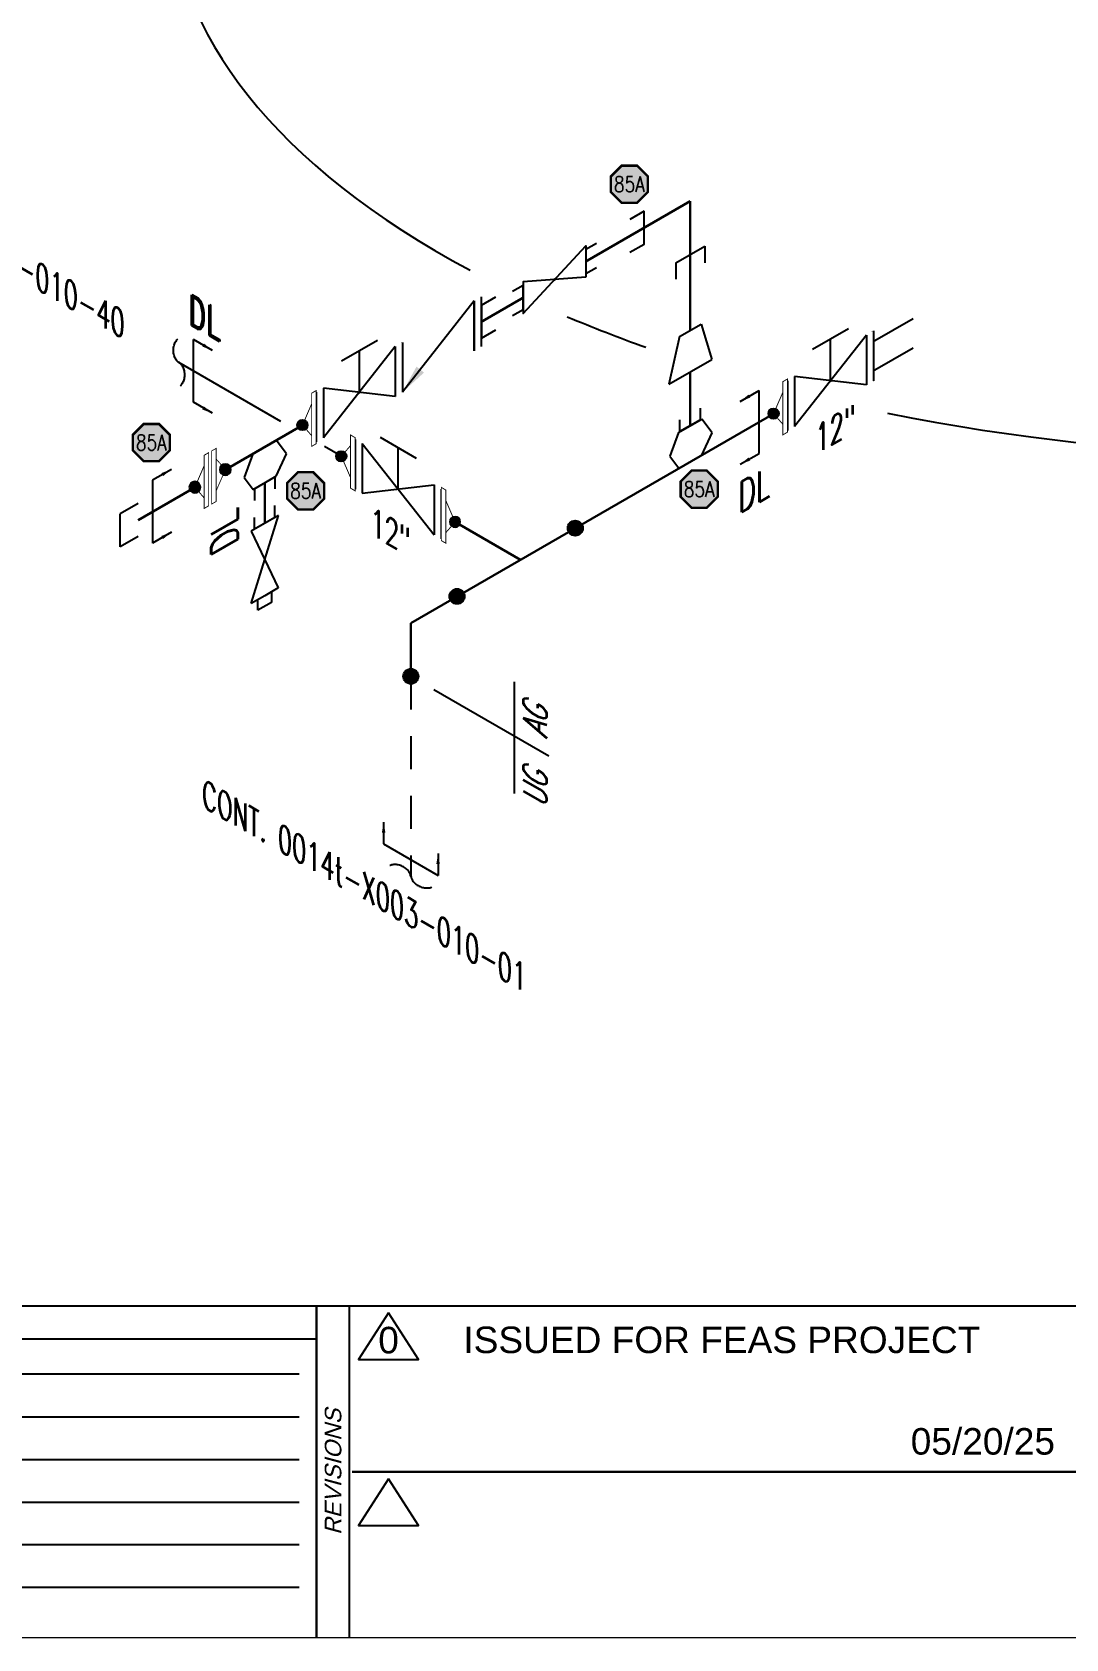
# Model space of a CAD drawing. Header units: inches. Extents: x 0.1 to 17.4, y 0.1 to 11.4.
# Drawn here: x 6.43 to 10.32, y 0.25 to 6.3 of the extents above; entities that cross this region are included whole.
import ezdxf
from ezdxf.enums import TextEntityAlignment as Align

# ---------------------------------------------------------------- set-up
doc = ezdxf.new("R2010")
doc.units = ezdxf.units.IN
doc.header["$MEASUREMENT"] = 0
doc.linetypes.add('HIDDEN2', pattern=[0.1875, 0.125, -0.0625])
for name, color, linetype in [('3', 1, 'Continuous'), ('BORDER', 3, 'Continuous'), ('BORDERTEXT', 7, 'Continuous'), ('COMP', 1, 'Continuous'), ('Continuation', 7, 'Continuous'), ('DL', 20, 'Continuous'), ('EQUIP', 131, 'Continuous'), ('FITTINGS', 4, 'Continuous'), ('PART_PCML', 7, 'Continuous'), ('PIPE-ANNO', 150, 'HIDDEN2'), ('TEXT', 7, 'Continuous'), ('UNAS.PIPE', 251, 'Continuous'), ('WELD POINTS', 41, 'Continuous'), ('Welds', 7, 'Continuous')]:
    doc.layers.add(name, color=color, linetype=linetype)
doc.layers.add('PIPE', color=7, linetype='Continuous', lineweight=30)
doc.styles.add('FEASStandard', font='arial.ttf')
doc.styles.add('ISO30', font='simplex.shx', dxfattribs={"width": 0.85, "oblique": 30, "height": 0.075})
doc.styles.add('ISO330', font='romand.shx', dxfattribs={"width": 0.85, "height": 0.05})
doc.styles.add('PART_Standard', font='romans', dxfattribs={"width": 0.8, "height": 0.09})
doc.styles.add('Richmond', font='arial.ttf')
doc.styles.add('SIMPLEX', font='ROMANS')
doc.dimstyles.new('Richmond', dxfattribs={"dimtxt": 0.18, "dimasz": 0.18, "dimexe": 0.18, "dimexo": 0.0625, "dimgap": 0.09, "dimtad": 0, "dimtih": 1, "dimtoh": 1, "dimdec": 4, "dimzin": 0, "dimdsep": 46, "dimtxsty": 'Richmond', "dimcen": 0.09, "dimadec": 0, "dimazin": 0, "dimtfac": 1, "dimtdec": 4, "dimtofl": 0, "dimtmove": 0, "dimatfit": 3, "dimfxl": 1, "dimtolj": 1, "dimtzin": 0, "dimarcsym": 0})

# ---------------------------------------------------------------- blocks, each defined once
blk = doc.blocks.new('Border')
blk.add_line((5.4322, 1.2439), (7.435, 1.2439))
for points in [[(5.4296, 1.0829), (7.435, 1.0829)], [(5.1365, 0.9222), (7.435, 0.9222)], [(4.9824, 0.7615), (7.435, 0.7615)], [(4.8221, 0.6009), (7.435, 0.6009)], [(4.9467, 0.4404), (7.435, 0.4404)]]:
    blk.add_lwpolyline(points)
at = {"layer": 'BORDER'}
for p, q in [((7.625, 0.25), (7.625, 1.5)), ((7.5, 1.375), (0.25, 1.375))]:
    blk.add_line(p, q, dxfattribs=at)
at = {"layer": 'BORDER', "const_width": 0.005}
blk.add_lwpolyline([(0.25, 0.25), (17.25, 0.25), (17.25, 11.25), (0.25, 11.25)], close=True, dxfattribs=at)
at = {"layer": 'BORDER', "const_width": 0.00833}
for points in [[(17.25, 1.5), (0.25, 1.5)], [(7.5, 0.25), (7.5, 1.5)], [(7.6336, 0.875), (10.375, 0.875)]]:
    blk.add_lwpolyline(points, dxfattribs=at)
at = {"layer": 'BORDERTEXT', "style": 'FEASStandard', "oblique": 15}
blk.add_text('REVISIONS', height=0.0625, rotation=90, dxfattribs=at).set_placement((7.5625, 0.875), align=Align.MIDDLE)
blk = doc.blocks.new('2_NOZZLE_FLANGE_EQUIPMENT_30')
blk.add_wipeout([(-0.1757, -0.0465), (-0.1757, -0.1564), (-0.0234, -0.0685), (-0.0234, -0.1073), (0, -0.0937), (0, 0.0937), (-0.0234, 0.0802), (-0.0234, 0.0414)])
at = {"color": 0, "linetype": 'ByBlock', "lineweight": -2}
for p, q in [((-0.0234, -0.1073), (-0.0234, 0.0802)), ((0, -0.0937), (0, 0.0937)), ((-0.0234, 0.0414), (-0.1757, -0.0465)), ((-0.0234, -0.0685), (-0.1757, -0.1564))]:
    blk.add_line(p, q, dxfattribs=at)
blk = doc.blocks.new('AM9A04')
at = {"const_width": 0.01}
blk.add_lwpolyline([(-0.05, -0.144), (-0.15, 0.087), (-0.05, 0.202)], dxfattribs=at)
at = {"linetype": 'Continuous', "const_width": 0.01}
blk.add_lwpolyline([(0, -0.289), (0, 0.289), (-0.05, 0.318), (-0.05, -0.26)], close=True, dxfattribs=at)
blk = doc.blocks.new('A09')
at = {"layer": 'Welds'}
h = blk.add_hatch(color=256, dxfattribs=at)
h.dxf.hatch_style = 1
h.paths.add_polyline_path([(-0.03, 0, 1), (0.03, 0, 1)])
blk.add_circle((0, 0), 0.03, dxfattribs=at)
blk = doc.blocks.new('*U19')
blk.add_wipeout([(-0.052, -0.03), (-0.0173, -0.07), (-0.0173, -0.1101), (0, -0.1001), (0, 0.1001), (-0.0173, 0.0901), (-0.0173, 0.05)]).dxf.layer = 'COMP'
at = {"layer": '3', "xscale": 0.65, "yscale": 0.65, "zscale": 0.65}
blk.add_blockref('A09', (-0.052, -0.03), dxfattribs=at)
at = {"layer": 'COMP', "xscale": -0.3466300616258731, "yscale": 0.3466300616258731, "zscale": 0.3466300616258731, "rotation": 180}
blk.add_blockref('AM9A04', (0, 0), dxfattribs=at)
blk = doc.blocks.new('1_Text_30')
at = {"layer": 'TEXT', "style": 'PART_Standard', "oblique": 30, "width": 0.8}
blk.add_attdef('TEXT', (0, 0), '', height=0.09, rotation=30, dxfattribs=at)
blk = doc.blocks.new('2_WELD_SINGLE_00')
at = {"linetype": 'ByBlock', "lineweight": -2}
h = blk.add_hatch(color=0, dxfattribs=at)
edge = h.paths.add_edge_path()
edge.add_arc((0, 0), 0.0286, 0, 360)
at = {"color": 0, "linetype": 'ByBlock', "lineweight": -2}
blk.add_circle((0, 0), 0.0286, dxfattribs=at)
blk = doc.blocks.new('*U45')
at = {"layer": 'WELD POINTS', "rotation": 209.9999999999999}
blk.add_blockref('2_WELD_SINGLE_00', (0.174, 0.1004), dxfattribs=at)
at = {"layer": 'WELD POINTS'}
blk.add_blockref('2_WELD_SINGLE_00', (0, -0.2009), dxfattribs=at)
blk = doc.blocks.new('3_VALVE_FLANGE_GATE_30')
at = {"color": 0, "linetype": 'ByBlock', "lineweight": -2}
blk.add_wipeout([(-0.1624, -0.1875), (-0.1353, -0.1719), (0, 0), (0.1353, -0.0156), (0.1624, 0), (0.1624, 0.1875), (0.1353, 0.1719), (0, 0), (-0.1353, 0.0156), (-0.1624, 0)], dxfattribs=at)
for p, q in [((0.0677, 0.1953), (-0.0677, 0.1172)), ((0.1624, 0.1875), (0.1624, 0)), ((0.1353, 0.1719), (-0.1353, -0.1719)), ((0, 0), (0, 0.1563)), ((0.1353, 0.1719), (0.1353, -0.0156)), ((-0.1624, 0), (-0.1624, -0.1875)), ((-0.1353, 0.0156), (-0.1353, -0.1719)), ((0.1353, -0.0156), (-0.1353, 0.0156))]:
    blk.add_line(p, q, dxfattribs=at)
blk = doc.blocks.new('O-let 1')
at = {"layer": 'FITTINGS', "linetype": 'ByBlock'}
for p, q in [((-0.0439, -0.0254), (0.0439, 0.0254)), ((0.0827, -0.0263), (0.0439, 0.0254)), ((-0.0439, -0.0254), (-0.0768, -0.1149)), ((0.0437, -0.1104), (0.0827, -0.0263)), ((-0.0768, -0.1149), (-0.0428, -0.1603)), ((-0.0428, -0.1603), (0.0437, -0.1104))]:
    blk.add_line(p, q, dxfattribs=at)
blk = doc.blocks.new('2_SOCKET_SINGLE_30')
at = {"color": 0, "linetype": 'ByBlock', "lineweight": -2}
for p, q in [((0, 0.0625), (0.0541, 0.0937)), ((0, 0.0625), (0, -0.0625)), ((0, -0.0625), (0.0541, -0.0313))]:
    blk.add_line(p, q, dxfattribs=at)
blk = doc.blocks.new('2_REDUCER_THREAD_CONCENTRIC_30')
at = {"color": 0, "linetype": 'ByBlock', "lineweight": -2}
blk.add_wipeout([(0.0677, 0.0859), (-0.0677, 0.0547), (-0.0677, -0.1328), (0.0677, -0.0078)], dxfattribs=at)
for p, q in [((0.0677, 0.0859), (-0.0677, 0.0547)), ((0.0677, -0.0078), (0.0677, 0.0859)), ((-0.0677, -0.1328), (-0.0677, 0.0547)), ((0.0677, -0.0078), (-0.0677, -0.1328))]:
    blk.add_line(p, q, dxfattribs=at)
blk = doc.blocks.new('2_ELBOW_SOCKET_330')
at = {"color": 0, "linetype": 'ByBlock', "lineweight": -2}
for p, q in [((0.174, -0.1629), (0.174, -0.0379)), ((0.174, -0.0379), (0.2281, -0.0692)), ((0.0541, -0.2321), (-0.0541, -0.1696)), ((-0.0541, -0.1696), (-0.0541, -0.2321)), ((0.174, -0.1629), (0.2281, -0.1942)), ((0.0541, -0.2321), (0.0541, -0.2946))]:
    blk.add_line(p, q, dxfattribs=at)
blk = doc.blocks.new('*U49')
blk.add_wipeout([(-0.0515, -0.1067), (0.0515, -0.1661), (0, 0), (0.0515, 0.1067), (-0.0515, 0.1661), (0, 0)]).dxf.layer = 'FITTINGS'
at = {"layer": 'FITTINGS'}
blk.add_lwpolyline([(-0.0515, -0.1067), (0.0515, 0.1067), (-0.0515, 0.1661), (0.0515, -0.1661)], close=True, dxfattribs=at)
at = {"layer": 'FITTINGS', "xscale": 0.7320126629850954, "yscale": 0.7320126629850954, "zscale": 0.7320126629850954}
for p, rotation in [((0, 0.1364), 59.99999999999999), ((0, -0.1364), 239.9999999999999)]:
    blk.add_blockref('2_SOCKET_SINGLE_30', p, dxfattribs=dict(at, rotation=rotation))
blk = doc.blocks.new('Socket_30')
at = {"color": 0, "linetype": 'ByBlock', "lineweight": -2}
for p, q in [((0, 0.0313), (0.0271, 0.0469)), ((0, 0.0313), (0, -0.0313)), ((0, -0.0313), (0.0271, -0.0156))]:
    blk.add_line(p, q, dxfattribs=at)
blk = doc.blocks.new('1_BREAK-PIPE_PIPE_00')
at = {"color": 0, "linetype": 'ByBlock', "lineweight": -2}
for centre, major_axis in [((-0.03, 0.092), (0, -0.101)), ((0.03, -0.092), (0, 0.101))]:
    blk.add_ellipse(centre, major_axis=major_axis, ratio=0.711978, start_param=0.427466, end_param=3.141593, dxfattribs=at)
blk = doc.blocks.new('1_Tilde_00')
at = {"layer": 'PIPE-ANNO', "xscale": -0.5000000000000001, "yscale": 0.5, "zscale": 0.5}
blk.add_blockref('1_BREAK-PIPE_PIPE_00', (0, 0), dxfattribs=at)
blk = doc.blocks.new('1_Cont_330')
at = {"layer": 'Continuation', "style": 'PART_Standard', "oblique": 330, "width": 0.8}
blk.add_attdef('CONT.', (0, 0), '', height=0.09, rotation=330, dxfattribs=at)
blk = doc.blocks.new('2_CAP_THREAD_PIPE_30')
at = {"color": 0, "linetype": 'ByBlock', "lineweight": -2}
for p, q in [((0, 0.0625), (0.0672, 0.1013)), ((0.0672, 0.1013), (0.0672, -0.0237)), ((0, -0.0625), (0.0672, -0.0237))]:
    blk.add_line(p, q, dxfattribs=at)
blk = doc.blocks.new('1_Text_330')
at = {"layer": 'TEXT', "style": 'PART_Standard', "oblique": 330, "width": 0.8}
blk.add_attdef('3/4"', (0, 0), '', height=0.09, rotation=330, dxfattribs=at)
blk = doc.blocks.new('1_Tilde_30')
at = {"layer": 'PIPE-ANNO', "xscale": -0.5000000000000001, "yscale": 0.5000000000000001, "zscale": 0.5000000000000001, "rotation": 114.4010914305396}
blk.add_blockref('1_BREAK-PIPE_PIPE_00', (0, 0), dxfattribs=at)
blk = doc.blocks.new('*U55')
blk.add_wipeout([(-0.0234, 0.1133), (-0.0234, 0.0732), (-0.0581, 0.0332), (-0.0234, -0.0469), (-0.0234, -0.0869), (0.0222, -0.1133), (0.0222, -0.0732), (0.0569, -0.0332), (0.0222, 0.0469), (0.0222, 0.0869)])
at = {"linetype": 'Continuous', "const_width": 0.003}
blk.add_lwpolyline([(0.0049, -0.1032), (0.0222, -0.1133), (0.0222, 0.0869), (0.0049, 0.0969)], close=True, dxfattribs=at)
at = {"const_width": 0.003}
blk.add_lwpolyline([(0.0222, 0.0469), (0.0569, -0.0332), (0.0222, -0.0732)], dxfattribs=at)
at = {"xscale": 0.3466300616258731, "yscale": 0.3466300616258731, "zscale": 0.3466300616258731}
blk.add_blockref('AM9A04', (-0.0061, 0.0032), dxfattribs=at)
at = {"layer": 'Welds', "xscale": 0.7, "yscale": 0.7, "zscale": 0.7}
for p in [(-0.0581, 0.0332), (0.0569, -0.0332)]:
    blk.add_blockref('A09', p, dxfattribs=at)
blk = doc.blocks.new('Bleeder Valve 1')
at = {"layer": 'FITTINGS', "linetype": 'ByBlock'}
for p, q in [((0.0515, 0.0297), (-0.0515, -0.0297)), ((-0.051, -0.3022), (0.0515, 0.0297)), ((-0.0515, -0.0297), (0.0513, -0.2431)), ((0.0002, -0.2727), (-0.051, -0.3022)), ((-0.0253, -0.3271), (-0.0253, -0.2874)), ((0.0256, -0.2976), (-0.0253, -0.3271)), ((0.0513, -0.2431), (0.0002, -0.2727)), ((0.0256, -0.258), (0.0256, -0.2976))]:
    blk.add_line(p, q, dxfattribs=at)
blk = doc.blocks.new('Bleeder 1')
at = {"layer": 'PIPE', "linetype": 'Continuous'}
blk.add_line((0.0005, -0.1353), (0.0005, -0.2878), dxfattribs=at)
for name, p in [('O-let 1', (0, 0)), ('Bleeder Valve 1', (0.0005, -0.2878))]:
    blk.add_blockref(name, p)
blk = doc.blocks.new('DL_Vert_330')
at = {"layer": 'DL', "style": 'ISO30', "oblique": 330, "width": 0.85}
blk.add_text('DL', height=0.1, rotation=90, dxfattribs=at).set_placement((0, 0))
blk = doc.blocks.new('DL_330')
at = {"layer": 'DL', "style": 'ISO330', "oblique": 330, "width": 0.85}
blk.add_text('DL', height=0.1, rotation=330, dxfattribs=at).set_placement((0, 0))
blk = doc.blocks.new('PART_PCML')
blk.add_hatch(color=0).paths.add_polyline_path([(-0.0699, -0.029), (-0.029, -0.0699), (0.029, -0.0699), (0.0699, -0.029), (0.0699, 0.029), (0.029, 0.0699), (-0.029, 0.0699), (-0.0699, 0.029)])
at = {"color": 7, "const_width": 0.009}
blk.add_lwpolyline([(-0.0699, 0.029), (-0.029, 0.0699), (0.029, 0.0699), (0.0699, 0.029), (0.0699, -0.029), (0.029, -0.0699), (-0.029, -0.0699), (-0.0699, -0.029), (-0.0699, 0.029), (-0.029, 0.0699)], dxfattribs=at)
at = {"color": 18, "true_color": 0x000000}
blk.add_lwpolyline([(-0.029, 0.0699), (-0.0699, 0.029), (-0.0699, -0.029), (-0.029, -0.0699), (0.029, -0.0699), (0.0699, -0.029), (0.0699, 0.029), (0.029, 0.0699)], close=True, dxfattribs=at)
at = {"color": 7, "true_color": 0xffffff, "style": 'SIMPLEX', "width": 0.8, "flags": 1}
for tag, p in [('CIRCUIT', (-0.0939, 0.0889)), ('DM', (-0.0527, -0.1332)), ('TYPE', (-0.0749, -0.2043))]:
    blk.add_attdef(tag, p, '', height=0.0586, dxfattribs=at)
at = {"color": 7, "true_color": 0xffffff, "style": 'SIMPLEX', "width": 0.8}
blk.add_attdef('DMDISP', text='', height=0.0586, dxfattribs=at).set_placement((0, 0), align=Align.MIDDLE_CENTER)
blk = doc.blocks.new('DL_30')
at = {"layer": 'DL', "style": 'ISO30', "oblique": 30, "width": 0.85}
blk.add_text('DL', height=0.1, rotation=30, dxfattribs=at).set_placement((-0.2098, 0.0365))
blk = doc.blocks.new('*U58')
at = {"color": 20, "linetype": 'ByBlock', "ltscale": 0.7}
blk.add_line((0.0541, -0.1498), (0.0541, 0.0873), dxfattribs=at)
for points in [[(0.1257, 0.0459), (0.0541, 0.0873)], [(0.1257, -0.1911), (0.0541, -0.1498)]]:
    blk.add_leader(points, dimstyle='Richmond', override={"dimasz": 0.04, "dimgap": 0.09, "dimtad": 0}, dxfattribs=at)
blk = doc.blocks.new('*U64')
at = {"layer": 'DL', "color": 20, "linetype": 'ByBlock', "ltscale": 0.7}
blk.add_line((-0.1026, 0.1218), (0.1026, 0.0032), dxfattribs=at)
for points in [[(-0.1026, 0.2044), (-0.1026, 0.1218)], [(0.1026, 0.0858), (0.1026, 0.0032)]]:
    blk.add_leader(points, dimstyle='Richmond', override={"dimasz": 0.04, "dimgap": 0.09, "dimtad": 0}, dxfattribs=at)
blk = doc.blocks.new('*U73')
at = {"color": 20, "linetype": 'ByBlock', "ltscale": 0.7}
blk.add_line((-0.0541, -0.1498), (-0.0541, 0.0873), dxfattribs=at)
for points in [[(-0.1257, 0.0459), (-0.0541, 0.0873)], [(-0.1257, -0.191), (-0.0541, -0.1498)]]:
    blk.add_leader(points, dimstyle='Richmond', override={"dimasz": 0.04, "dimgap": 0.09, "dimtad": 0}, dxfattribs=at)
blk = doc.blocks.new('*U74')
at = {"color": 20, "linetype": 'ByBlock', "ltscale": 0.7}
blk.add_line((-0.1026, 0.1217), (0.1026, 0.0033), dxfattribs=at)
for points in [[(-0.1026, 0.2043), (-0.1026, 0.1217)], [(0.1026, 0.0859), (0.1026, 0.0033)]]:
    blk.add_leader(points, dimstyle='Richmond', override={"dimasz": 0.04, "dimgap": 0.09, "dimtad": 0}, dxfattribs=at)

msp = doc.modelspace()

# ---------------------------------------------------------------- linework, layer by layer
at = {"layer": 'BORDERTEXT'}
for points in [[(7.7717, 1.474), (7.6588, 1.2984), (7.8845, 1.2984)], [(7.7717, 0.849), (7.6588, 0.6734), (7.8845, 0.6734)]]:
    msp.add_lwpolyline(points, close=True, dxfattribs=at)
at = {"layer": 'EQUIP'}
for start_param, end_param in [(6.282962, 7.015754), (7.458185, 8.804313), (7.133025, 7.219387)]:
    msp.add_ellipse((11.3477, 6.8207), major_axis=(-4.3971, 0), ratio=0.482242, start_param=start_param, end_param=end_param, dxfattribs=at)
at = {"layer": 'PIPE'}
for p, q in [((8.9088, 5.6633), (6.8275, 4.4616)), ((8.9088, 4.8171), (8.9088, 5.6633)), ((8.2688, 4.312), (7.8725, 4.5409)), ((7.8557, 4.0736), (7.8557, 3.8727))]:
    msp.add_line(p, q, dxfattribs=at)
at = {"layer": 'PIPE-ANNO', "linetype": 'Continuous'}
for p, q in [((7.9423, 3.8227), (8.3754, 3.5727)), ((8.2455, 3.8519), (8.2455, 3.4313))]:
    msp.add_line(p, q, dxfattribs=at)
at = {"layer": 'UNAS.PIPE'}
msp.add_line((7.3658, 4.8334), (6.9819, 5.055), dxfattribs=at)
at = {"layer": 'UNAS.PIPE', "linetype": 'HIDDEN2'}
msp.add_line((7.8557, 3.8727), (7.8557, 3.1193), dxfattribs=at)

# ---------------------------------------------------------------- block references
msp.add_blockref('DL_330', (7.0177, 5.202))
at = {"layer": 'BORDER'}
msp.add_blockref('Border', (0, 0), dxfattribs=at)
at = {"layer": 'Continuation'}
for p, values in [((5.5558, 5.8467), {'CONT.': 'CONT. 0014t-X001-010-40'}), ((7.0687, 3.3835), {'CONT.': 'CONT. 0014t-X003-010-01'})]:
    msp.add_blockref('1_Cont_330', p, dxfattribs=at).add_auto_attribs(values)
at = {"layer": 'DL'}
for name, p in [('*U58', (6.9819, 5.055)), ('*U73', (9.2226, 4.8627)), ('DL_30', (9.2998, 4.4475)), ('*U74', (7.8557, 3.1193))]:
    msp.add_blockref(name, p, dxfattribs=at)
at = {"layer": 'FITTINGS', "xscale": -1}
msp.add_blockref('2_ELBOW_SOCKET_330', (8.9088, 5.6633), dxfattribs=at)
at = {"layer": 'FITTINGS'}
for p, xscale, yscale, zscale, rotation in [((8.9083, 4.8169), -0.7131685043775329, 0.7131685043775329, 0.7131685043775329, 299.9952760451079), ((7.3047, 4.6016), -0.713168504377533, 0.713168504377533, 0.713168504377533, 119.9952760451079), ((7.3047, 4.4491), -0.7131685043775329, 0.7131685043775329, 0.7131685043775329, 299.9952760451079)]:
    msp.add_blockref('2_SOCKET_SINGLE_30', p, dxfattribs=dict(at, xscale=xscale, yscale=yscale, zscale=zscale, rotation=rotation))
for name, p in [('O-let 1', (8.9083, 4.8169)), ('Bleeder 1', (7.3043, 4.7369))]:
    msp.add_blockref(name, p, dxfattribs=at)
at = {"layer": 'FITTINGS', "xscale": -1, "yscale": -1}
msp.add_blockref('2_CAP_THREAD_PIPE_30', (6.8275, 4.4616), dxfattribs=at)
at = {"layer": 'PART_PCML', "color": 13}
for p in [(8.679, 5.727), (6.8777, 4.7535), (7.4591, 4.5716), (8.9423, 4.578)]:
    msp.add_blockref('PART_PCML', p, dxfattribs=at).add_auto_attribs({'DMDISP': '85A'})
at = {"layer": 'PIPE-ANNO', "rotation": 180}
msp.add_blockref('1_Tilde_00', (6.9819, 5.055), dxfattribs=at)
at = {"layer": 'PIPE-ANNO', "xscale": -1}
msp.add_blockref('1_Tilde_30', (7.8557, 3.1193), dxfattribs=at)
at = {"layer": 'TEXT'}
msp.add_blockref('1_Text_30', (9.3804, 4.7097), dxfattribs=at).add_auto_attribs({'TEXT': '12"'})
at = {"layer": 'WELD POINTS'}
for name, p in [('2_WELD_SINGLE_00', (8.4753, 4.4312)), ('*U45', (7.8557, 4.0736))]:
    msp.add_blockref(name, p, dxfattribs=at)

# ---------------------------------------------------------------- texts
at = {"layer": 'BORDERTEXT', "style": 'FEASStandard'}
msp.add_text('ISSUED FOR FEAS PROJECT', height=0.1, dxfattribs=at).set_placement((9.0276, 1.3726), align=Align.MIDDLE_CENTER)
for tag, text, p in [('0', '', (7.7717, 1.3716)), ('05/20/25', '-', (10.0112, 0.9901))]:
    msp.add_attdef(tag, text=text, height=0.1, dxfattribs=at).set_placement(p, align=Align.MIDDLE_CENTER)
at = {"layer": 'TEXT', "style": 'PART_Standard', "oblique": 30, "width": 0.8}
msp.add_text('AG', height=0.09, rotation=90, dxfattribs=at).set_placement((8.3686, 3.7575), align=Align.RIGHT)
msp.add_text('UG', height=0.09, rotation=90, dxfattribs=at).set_placement((8.3686, 3.3758))

# ---------------------------------------------------------------- next in the draw order: block references
at = {"layer": 'COMP', "xscale": -1, "rotation": 180}
msp.add_blockref('*U55', (7.0998, 4.6185), dxfattribs=at)
at = {"layer": 'FITTINGS', "rotation": 120}
msp.add_blockref('*U49', (8.3969, 5.3677), dxfattribs=at)
at = {"layer": 'FITTINGS', "xscale": -1, "yscale": -1}
msp.add_blockref('2_NOZZLE_FLANGE_EQUIPMENT_30', (9.5723, 5.0646), dxfattribs=at)

# ---------------------------------------------------------------- next in the draw order: linework, layer by layer
at = {"layer": 'PIPE'}
msp.add_line((9.5723, 5.0646), (7.8557, 4.0736), dxfattribs=at)

# ---------------------------------------------------------------- next in the draw order: block references
at = {"layer": 'DL', "rotation": 300.0000000000001}
msp.add_blockref('*U64', (6.8275, 4.4616), dxfattribs=at)
at = {"layer": 'DL'}
msp.add_blockref('DL_Vert_330', (7.2032, 4.3744), dxfattribs=at)

# ---------------------------------------------------------------- next in the draw order: block references
at = {"layer": 'FITTINGS', "xscale": -1, "rotation": 299.9999999999999}
msp.add_blockref('2_REDUCER_THREAD_CONCENTRIC_30', (8.9088, 5.098), dxfattribs=at)
at = {"layer": 'FITTINGS'}
msp.add_blockref('3_VALVE_FLANGE_GATE_30', (9.437, 4.9865), dxfattribs=at)

# ---------------------------------------------------------------- next in the draw order: wipeouts: each hides what was drawn before it
at = {"linetype": 'ByBlock', "lineweight": -2}
msp.add_wipeout([(7.797, 4.9276), (8.1218, 5.1151), (8.1218, 5.3026), (7.797, 5.1151)], dxfattribs=at).dxf.layer = 'FITTINGS'

# ---------------------------------------------------------------- next in the draw order: linework, layer by layer
at = {"layer": 'FITTINGS', "linetype": 'ByBlock', "lineweight": -2}
for p, q in [((8.0947, 5.287), (7.8241, 4.9433)), ((8.0947, 5.287), (8.0947, 5.0995)), ((8.0947, 5.0995), (8.0947, 5.287)), ((8.1218, 5.1151), (8.1218, 5.3026)), ((7.797, 4.9276), (7.797, 5.1151)), ((7.8241, 5.1308), (7.8241, 4.9433)), ((7.8241, 4.9433), (7.8241, 5.1308))]:
    msp.add_line(p, q, dxfattribs=at)
msp.add_solid([(7.9053, 5.0172), (7.8241, 4.9433), (7.8769, 5.0396)], dxfattribs=at)

# ---------------------------------------------------------------- next in the draw order: block references
at = {"layer": 'COMP', "ltscale": 0.65}
msp.add_blockref('*U19', (9.2746, 4.8927), dxfattribs=at)
at = {"layer": 'FITTINGS', "linetype": 'ByBlock', "lineweight": -2, "xscale": -2, "yscale": -2, "zscale": 2, "rotation": 180}
msp.add_blockref('Socket_30', (8.1218, 5.2089), dxfattribs=at)

# ---------------------------------------------------------------- next in the draw order: block references
at = {"layer": 'FITTINGS'}
msp.add_blockref('3_VALVE_FLANGE_GATE_30', (7.6617, 4.9433), dxfattribs=at)

# ---------------------------------------------------------------- next in the draw order: linework, layer by layer
at = {"layer": 'UNAS.PIPE'}
msp.add_line((7.7018, 4.6394), (7.5308, 4.7381), dxfattribs=at)

# ---------------------------------------------------------------- next in the draw order: block references
at = {"layer": 'COMP', "ltscale": 0.65}
msp.add_blockref('*U19', (7.4993, 4.8495), dxfattribs=at)
at = {"layer": 'FITTINGS', "xscale": -1}
msp.add_blockref('3_VALVE_FLANGE_GATE_30', (7.808, 4.5781), dxfattribs=at)

# ---------------------------------------------------------------- next in the draw order: block references
at = {"layer": 'COMP', "ltscale": 0.65, "xscale": -1}
msp.add_blockref('*U19', (7.9704, 4.4844), dxfattribs=at)
at = {"layer": 'TEXT'}
msp.add_blockref('1_Text_330', (7.704, 4.4091), dxfattribs=at).add_auto_attribs({'3/4"': '12"'})

# ---------------------------------------------------------------- next in the draw order: wipeouts: each hides what was drawn before it
msp.add_wipeout([(7.5936, 4.7019), (7.6283, 4.7419), (7.6283, 4.7819), (7.6456, 4.7719), (7.6456, 4.5718), (7.6283, 4.5818), (7.6283, 4.6218)]).dxf.layer = 'UNAS.PIPE'

# ---------------------------------------------------------------- next in the draw order: hatches: boundary and pattern name
at = {"layer": 'UNAS.PIPE'}
h = msp.add_hatch(color=256, dxfattribs=at)
h.dxf.hatch_style = 1
h.paths.add_polyline_path([(7.6131, 4.7019, 1), (7.5741, 4.7019, 1)])

# ---------------------------------------------------------------- next in the draw order: linework, layer by layer
msp.add_circle((7.5936, 4.7019), 0.0195, dxfattribs=at)

# ---------------------------------------------------------------- next in the draw order: block references
at = {"layer": 'UNAS.PIPE', "xscale": 0.3466300616258731, "yscale": 0.3466300616258731, "zscale": 0.3466300616258731}
msp.add_blockref('AM9A04', (7.6456, 4.6719), dxfattribs=at)

doc.saveas('drawing.dxf')
